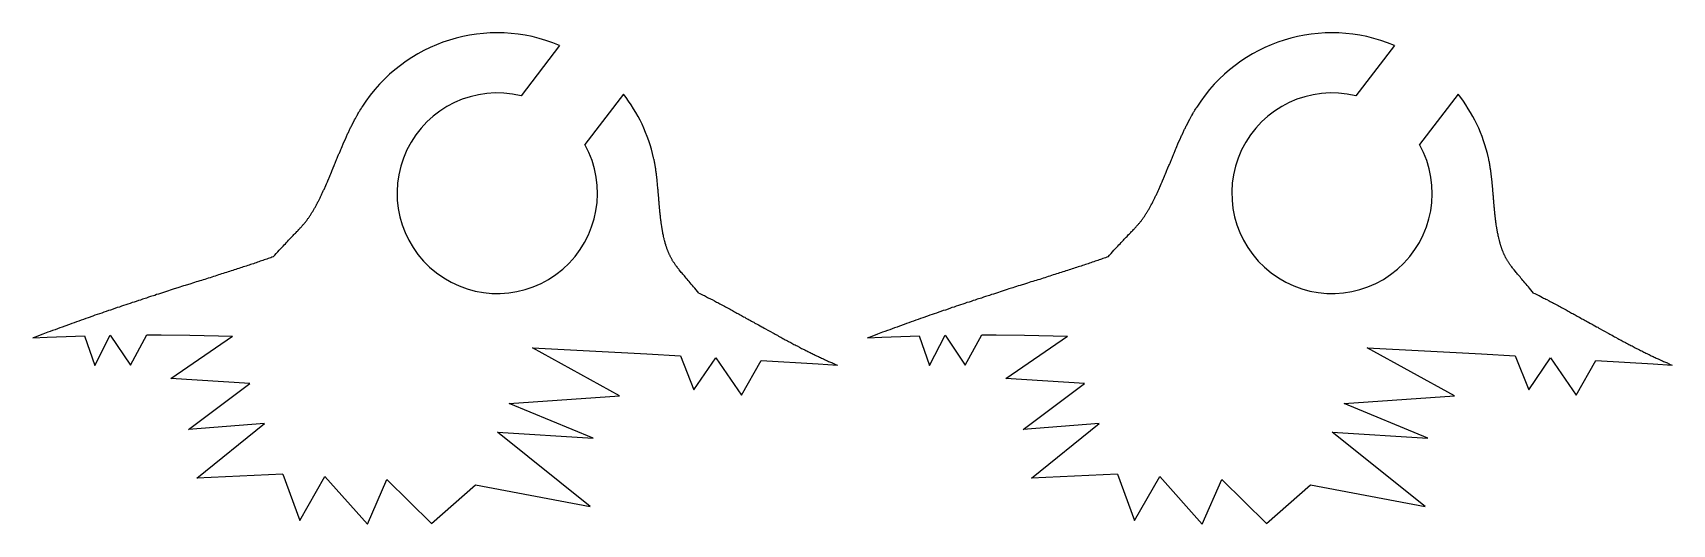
# Model space of a CAD drawing. Header units: millimetres. Extents: x 59.5 to 141.3, y 117.7 to 142.2.
import ezdxf

# ---------------------------------------------------------------- set-up
doc = ezdxf.new("R2010")
doc.units = ezdxf.units.MM
doc.layers.add('7', color=7, linetype='Continuous')

msp = doc.modelspace()

# ---------------------------------------------------------------- linework, layer by layer
at = {"color": 2}
for p, q in [((85.79, 141.555), (83.871, 139.041)), ((127.438, 141.555), (125.518, 139.041)), ((88.97, 139.127), (87.05, 136.613)), ((130.617, 139.127), (128.697, 136.613)), ((62.084, 127.07), (62.598, 125.588)), ((62.598, 125.588), (63.372, 127.1)), ((63.372, 127.1), (64.383, 125.618)), ((64.383, 125.618), (65.202, 127.116)), ((66.399, 124.944), (69.475, 127.063)), ((103.731, 127.07), (104.245, 125.588)), ((104.245, 125.588), (105.02, 127.1)), ((105.02, 127.1), (106.031, 125.618)), ((106.031, 125.618), (106.849, 127.116)), ((108.046, 124.944), (111.123, 127.063)), ((88.784, 124.086), (84.432, 126.473)), ((91.823, 126.078), (92.493, 124.375)), ((92.493, 124.375), (93.576, 125.977)), ((93.576, 125.977), (94.864, 124.117)), ((130.432, 124.086), (126.079, 126.473)), ((133.47, 126.078), (134.141, 124.375)), ((134.141, 124.375), (135.224, 125.977)), ((135.224, 125.977), (136.511, 124.117)), ((94.864, 124.117), (95.842, 125.844)), ((136.511, 124.117), (137.49, 125.844)), ((70.336, 124.701), (66.399, 124.944)), ((67.267, 122.401), (70.336, 124.701)), ((111.983, 124.701), (108.046, 124.944)), ((108.914, 122.401), (111.983, 124.701)), ((83.281, 123.698), (88.784, 124.086)), ((87.463, 121.964), (83.281, 123.698)), ((124.928, 123.698), (130.432, 124.086)), ((129.11, 121.964), (124.928, 123.698)), ((71.062, 122.709), (67.267, 122.401)), ((67.686, 119.979), (71.062, 122.709)), ((112.709, 122.709), (108.914, 122.401)), ((109.333, 119.979), (112.709, 122.709)), ((87.321, 118.567), (82.688, 122.269)), ((82.688, 122.269), (87.463, 121.964)), ((128.968, 118.567), (124.336, 122.269)), ((124.336, 122.269), (129.11, 121.964)), ((71.983, 120.181), (67.686, 119.979)), ((71.983, 120.181), (72.828, 117.862)), ((72.828, 117.862), (74.08, 120.052)), ((74.08, 120.052), (76.202, 117.68)), ((76.202, 117.68), (77.173, 119.908)), ((77.173, 119.908), (79.403, 117.716)), ((79.403, 117.716), (81.601, 119.648)), ((81.601, 119.648), (87.321, 118.567)), ((113.631, 120.181), (109.333, 119.979)), ((113.631, 120.181), (114.476, 117.862)), ((114.476, 117.862), (115.728, 120.052)), ((115.728, 120.052), (117.85, 117.68)), ((117.85, 117.68), (118.821, 119.908)), ((118.821, 119.908), (121.05, 117.716)), ((121.05, 117.716), (123.249, 119.648)), ((123.249, 119.648), (128.968, 118.567))]:
    msp.add_line(p, q, dxfattribs=at)
for points in [[(71.502, 131.019, 0), (71.58, 131.099, 0), (71.655, 131.179, 0), (71.727, 131.259, 0), (71.796, 131.339, 0), (71.863, 131.409, 0), (71.928, 131.479, 0), (71.99, 131.539, 0), (72.049, 131.609, 0), (72.107, 131.669, 0), (72.162, 131.729, 0), (72.215, 131.779, 0), (72.266, 131.839, 0), (72.315, 131.889, 0), (72.362, 131.939, 0), (72.407, 131.989, 0), (72.45, 132.029, 0), (72.491, 132.069, 0), (72.531, 132.119, 0), (72.569, 132.159, 0), (72.606, 132.189, 0), (72.641, 132.229, 0), (72.675, 132.269, 0), (72.708, 132.299, 0), (72.739, 132.329, 0), (72.769, 132.369, 0), (72.799, 132.399, 0), (72.827, 132.429, 0), (72.854, 132.459, 0), (72.88, 132.479, 0), (72.905, 132.509, 0), (72.93, 132.539, 0), (72.954, 132.569, 0), (72.977, 132.589, 0), (73, 132.619, 0), (73.023, 132.639, 0), (73.045, 132.669, 0), (73.066, 132.699, 0), (73.088, 132.719, 0), (73.109, 132.749, 0), (73.13, 132.779, 0), (73.151, 132.799, 0), (73.172, 132.829, 0), (73.193, 132.859, 0), (73.214, 132.889, 0), (73.234, 132.919, 0), (73.255, 132.949, 0), (73.275, 132.969, 0), (73.295, 132.999, 0), (73.315, 133.029, 0), (73.335, 133.059, 0), (73.355, 133.089, 0), (73.375, 133.119, 0), (73.395, 133.149, 0), (73.414, 133.189, 0), (73.434, 133.219, 0), (73.453, 133.249, 0), (73.473, 133.279, 0), (73.511, 133.339, 0), (73.53, 133.379, 0), (73.549, 133.409, 0), (73.568, 133.439, 0), (73.587, 133.479, 0), (73.606, 133.509, 0), (73.624, 133.539, 0), (73.643, 133.579, 0), (73.661, 133.609, 0), (73.68, 133.649, 0), (73.698, 133.679, 0), (73.716, 133.709, 0), (73.734, 133.749, 0), (73.753, 133.789, 0), (73.771, 133.819, 0), (73.789, 133.859, 0), (73.807, 133.889, 0), (73.825, 133.929, 0), (73.842, 133.959, 0), (73.86, 133.999, 0), (73.878, 134.039, 0), (73.895, 134.069, 0), (73.913, 134.109, 0), (73.931, 134.149, 0), (73.948, 134.189, 0), (73.966, 134.219, 0), (74, 134.299, 0), (74.018, 134.339, 0), (74.035, 134.369, 0), (74.069, 134.449, 0), (74.087, 134.489, 0), (74.155, 134.649, 0), (74.172, 134.679, 0), (74.206, 134.759, 0), (74.223, 134.799, 0), (74.274, 134.919, 0), (74.291, 134.959, 0), (74.325, 135.039, 0), (74.341, 135.079, 0), (74.375, 135.159, 0), (74.409, 135.239, 0), (74.426, 135.279, 0), (74.443, 135.329, 0), (74.459, 135.369, 0), (74.493, 135.449, 0), (74.544, 135.569, 0), (74.561, 135.609, 0), (74.578, 135.649, 0), (74.595, 135.689, 0), (74.612, 135.739, 0), (74.629, 135.779, 0), (74.646, 135.819, 0), (74.663, 135.859, 0), (74.68, 135.899, 0), (74.697, 135.939, 0), (74.714, 135.979, 0), (74.731, 136.029, 0), (74.748, 136.069, 0), (74.765, 136.109, 0), (74.783, 136.149, 0), (74.8, 136.189, 0), (74.817, 136.229, 0), (74.835, 136.269, 0), (74.852, 136.319, 0), (74.869, 136.359, 0), (74.887, 136.399, 0), (74.904, 136.439, 0), (74.94, 136.519, 0), (74.957, 136.559, 0), (74.975, 136.599, 0), (74.993, 136.649, 0), (75.119, 136.929, 0), (75.138, 136.969, 0), (75.156, 137.009, 0), (75.175, 137.059, 0), (75.193, 137.099, 0), (75.231, 137.179, 0), (75.249, 137.219, 0), (75.268, 137.259, 0), (75.287, 137.299, 0), (75.306, 137.339, 0), (75.325, 137.379, 0), (75.345, 137.419, 0), (75.364, 137.459, 0), (75.383, 137.499, 0), (75.403, 137.539, 0), (75.422, 137.569, 0), (75.562, 137.849, 0), (75.583, 137.889, 0), (75.603, 137.919, 0), (75.666, 138.039, 0), (75.687, 138.069, 0), (75.729, 138.149, 0), (75.751, 138.189, 0), (75.772, 138.219, 0), (75.794, 138.259, 0), (75.815, 138.299, 0), (75.837, 138.329, 0), (75.859, 138.369, 0), (75.881, 138.399, 0), (75.904, 138.439, 0), (75.926, 138.479, 0)], [(113.15, 131.019, 0), (113.228, 131.099, 0), (113.303, 131.179, 0), (113.375, 131.259, 0), (113.444, 131.339, 0), (113.511, 131.409, 0), (113.576, 131.479, 0), (113.638, 131.539, 0), (113.697, 131.609, 0), (113.755, 131.669, 0), (113.81, 131.729, 0), (113.863, 131.779, 0), (113.914, 131.839, 0), (113.963, 131.889, 0), (114.01, 131.939, 0), (114.055, 131.989, 0), (114.098, 132.029, 0), (114.139, 132.069, 0), (114.179, 132.119, 0), (114.217, 132.159, 0), (114.254, 132.189, 0), (114.289, 132.229, 0), (114.323, 132.269, 0), (114.356, 132.299, 0), (114.387, 132.329, 0), (114.417, 132.369, 0), (114.447, 132.399, 0), (114.475, 132.429, 0), (114.502, 132.459, 0), (114.528, 132.479, 0), (114.553, 132.509, 0), (114.578, 132.539, 0), (114.602, 132.569, 0), (114.625, 132.589, 0), (114.648, 132.619, 0), (114.671, 132.639, 0), (114.693, 132.669, 0), (114.714, 132.699, 0), (114.736, 132.719, 0), (114.757, 132.749, 0), (114.778, 132.779, 0), (114.799, 132.799, 0), (114.82, 132.829, 0), (114.841, 132.859, 0), (114.862, 132.889, 0), (114.882, 132.919, 0), (114.903, 132.949, 0), (114.923, 132.969, 0), (114.943, 132.999, 0), (114.963, 133.029, 0), (114.983, 133.059, 0), (115.003, 133.089, 0), (115.023, 133.119, 0), (115.043, 133.149, 0), (115.062, 133.189, 0), (115.082, 133.219, 0), (115.101, 133.249, 0), (115.121, 133.279, 0), (115.159, 133.339, 0), (115.178, 133.379, 0), (115.197, 133.409, 0), (115.216, 133.439, 0), (115.235, 133.479, 0), (115.254, 133.509, 0), (115.272, 133.539, 0), (115.291, 133.579, 0), (115.309, 133.609, 0), (115.328, 133.649, 0), (115.346, 133.679, 0), (115.364, 133.709, 0), (115.382, 133.749, 0), (115.401, 133.789, 0), (115.419, 133.819, 0), (115.437, 133.859, 0), (115.455, 133.889, 0), (115.473, 133.929, 0), (115.49, 133.959, 0), (115.508, 133.999, 0), (115.526, 134.039, 0), (115.543, 134.069, 0), (115.561, 134.109, 0), (115.579, 134.149, 0), (115.596, 134.189, 0), (115.614, 134.219, 0), (115.648, 134.299, 0), (115.666, 134.339, 0), (115.683, 134.369, 0), (115.717, 134.449, 0), (115.735, 134.489, 0), (115.803, 134.649, 0), (115.82, 134.679, 0), (115.854, 134.759, 0), (115.871, 134.799, 0), (115.922, 134.919, 0), (115.939, 134.959, 0), (115.973, 135.039, 0), (115.989, 135.079, 0), (116.023, 135.159, 0), (116.057, 135.239, 0), (116.074, 135.279, 0), (116.091, 135.329, 0), (116.107, 135.369, 0), (116.141, 135.449, 0), (116.192, 135.569, 0), (116.209, 135.609, 0), (116.226, 135.649, 0), (116.243, 135.689, 0), (116.26, 135.739, 0), (116.277, 135.779, 0), (116.294, 135.819, 0), (116.311, 135.859, 0), (116.328, 135.899, 0), (116.345, 135.939, 0), (116.362, 135.979, 0), (116.379, 136.029, 0), (116.396, 136.069, 0), (116.413, 136.109, 0), (116.431, 136.149, 0), (116.448, 136.189, 0), (116.465, 136.229, 0), (116.483, 136.269, 0), (116.5, 136.319, 0), (116.517, 136.359, 0), (116.535, 136.399, 0), (116.552, 136.439, 0), (116.588, 136.519, 0), (116.605, 136.559, 0), (116.623, 136.599, 0), (116.641, 136.649, 0), (116.767, 136.929, 0), (116.786, 136.969, 0), (116.804, 137.009, 0), (116.823, 137.059, 0), (116.841, 137.099, 0), (116.879, 137.179, 0), (116.897, 137.219, 0), (116.916, 137.259, 0), (116.935, 137.299, 0), (116.954, 137.339, 0), (116.973, 137.379, 0), (116.993, 137.419, 0), (117.012, 137.459, 0), (117.031, 137.499, 0), (117.051, 137.539, 0), (117.07, 137.569, 0), (117.21, 137.849, 0), (117.231, 137.889, 0), (117.251, 137.919, 0), (117.314, 138.039, 0), (117.335, 138.069, 0), (117.377, 138.149, 0), (117.399, 138.189, 0), (117.42, 138.219, 0), (117.442, 138.259, 0), (117.463, 138.299, 0), (117.485, 138.329, 0), (117.507, 138.369, 0), (117.529, 138.399, 0), (117.552, 138.439, 0), (117.574, 138.479, 0)], [(92.736, 129.209, 0), (92.667, 129.289, 0), (92.6, 129.369, 0), (92.535, 129.449, 0), (92.473, 129.519, 0), (92.413, 129.589, 0), (92.356, 129.649, 0), (92.3, 129.719, 0), (92.247, 129.779, 0), (92.197, 129.839, 0), (92.148, 129.899, 0), (92.101, 129.949, 0), (92.056, 130.009, 0), (92.013, 130.059, 0), (91.972, 130.109, 0), (91.933, 130.149, 0), (91.896, 130.199, 0), (91.86, 130.239, 0), (91.825, 130.279, 0), (91.761, 130.359, 0), (91.731, 130.399, 0), (91.703, 130.439, 0), (91.676, 130.469, 0), (91.65, 130.509, 0), (91.625, 130.539, 0), (91.601, 130.569, 0), (91.579, 130.599, 0), (91.557, 130.629, 0), (91.536, 130.659, 0), (91.517, 130.689, 0), (91.498, 130.719, 0), (91.479, 130.739, 0), (91.462, 130.769, 0), (91.445, 130.799, 0), (91.429, 130.819, 0), (91.413, 130.849, 0), (91.398, 130.879, 0), (91.383, 130.899, 0), (91.368, 130.929, 0), (91.354, 130.959, 0), (91.34, 130.979, 0), (91.312, 131.039, 0), (91.299, 131.059, 0), (91.286, 131.089, 0), (91.273, 131.119, 0), (91.26, 131.149, 0), (91.248, 131.169, 0), (91.236, 131.199, 0), (91.212, 131.259, 0), (91.2, 131.289, 0), (91.189, 131.319, 0), (91.178, 131.349, 0), (91.167, 131.369, 0), (91.156, 131.399, 0), (91.146, 131.429, 0), (91.135, 131.459, 0), (91.125, 131.489, 0), (91.115, 131.519, 0), (91.105, 131.549, 0), (91.096, 131.579, 0), (91.086, 131.609, 0), (91.059, 131.699, 0), (91.05, 131.739, 0), (91.042, 131.769, 0), (91.034, 131.799, 0), (91.025, 131.829, 0), (91.009, 131.889, 0), (91.002, 131.919, 0), (90.994, 131.959, 0), (90.98, 132.019, 0), (90.972, 132.049, 0), (90.965, 132.079, 0), (90.959, 132.119, 0), (90.945, 132.179, 0), (90.939, 132.209, 0), (90.933, 132.249, 0), (90.927, 132.279, 0), (90.921, 132.309, 0), (90.915, 132.349, 0), (90.909, 132.379, 0), (90.903, 132.409, 0), (90.898, 132.449, 0), (90.892, 132.479, 0), (90.887, 132.509, 0), (90.882, 132.549, 0), (90.872, 132.609, 0), (90.867, 132.649, 0), (90.862, 132.679, 0), (90.857, 132.719, 0), (90.853, 132.749, 0), (90.848, 132.779, 0), (90.844, 132.819, 0), (90.84, 132.849, 0), (90.835, 132.889, 0), (90.831, 132.919, 0), (90.827, 132.959, 0), (90.823, 132.989, 0), (90.819, 133.029, 0), (90.815, 133.059, 0), (90.812, 133.099, 0), (90.808, 133.129, 0), (90.801, 133.199, 0), (90.797, 133.229, 0), (90.794, 133.269, 0), (90.79, 133.299, 0), (90.787, 133.339, 0), (90.783, 133.379, 0), (90.78, 133.409, 0), (90.777, 133.449, 0), (90.774, 133.479, 0), (90.77, 133.519, 0), (90.767, 133.549, 0), (90.764, 133.589, 0), (90.761, 133.619, 0), (90.758, 133.659, 0), (90.755, 133.689, 0), (90.752, 133.729, 0), (90.749, 133.759, 0), (90.746, 133.799, 0), (90.743, 133.829, 0), (90.74, 133.869, 0), (90.737, 133.899, 0), (90.734, 133.939, 0), (90.732, 133.969, 0), (90.726, 134.049, 0), (90.723, 134.079, 0), (90.72, 134.119, 0), (90.717, 134.149, 0), (90.714, 134.189, 0), (90.711, 134.219, 0), (90.708, 134.259, 0), (90.705, 134.289, 0), (90.702, 134.329, 0), (90.699, 134.359, 0), (90.696, 134.399, 0), (90.693, 134.429, 0), (90.69, 134.469, 0), (90.68, 134.569, 0), (90.677, 134.609, 0), (90.673, 134.639, 0), (90.67, 134.679, 0), (90.663, 134.749, 0), (90.66, 134.779, 0), (90.656, 134.819, 0), (90.652, 134.849, 0), (90.649, 134.889, 0), (90.645, 134.919, 0), (90.641, 134.959, 0), (90.633, 135.019, 0), (90.629, 135.059, 0), (90.625, 135.089, 0), (90.621, 135.129, 0), (90.617, 135.159, 0), (90.612, 135.199, 0), (90.608, 135.229, 0), (90.603, 135.259, 0), (90.598, 135.299, 0), (90.594, 135.329, 0), (90.589, 135.359, 0), (90.584, 135.399, 0), (90.574, 135.459, 0), (90.568, 135.499, 0), (90.563, 135.529, 0), (90.557, 135.559, 0), (90.552, 135.599, 0), (90.546, 135.629, 0), (90.534, 135.689, 0), (90.528, 135.729, 0), (90.516, 135.789, 0), (90.509, 135.819, 0), (90.502, 135.859, 0), (90.496, 135.889, 0), (90.482, 135.949, 0)], [(134.384, 129.209, 0), (134.315, 129.289, 0), (134.248, 129.369, 0), (134.183, 129.449, 0), (134.121, 129.519, 0), (134.061, 129.589, 0), (134.004, 129.649, 0), (133.948, 129.719, 0), (133.895, 129.779, 0), (133.845, 129.839, 0), (133.796, 129.899, 0), (133.749, 129.949, 0), (133.704, 130.009, 0), (133.661, 130.059, 0), (133.62, 130.109, 0), (133.581, 130.149, 0), (133.544, 130.199, 0), (133.508, 130.239, 0), (133.473, 130.279, 0), (133.409, 130.359, 0), (133.379, 130.399, 0), (133.351, 130.439, 0), (133.324, 130.469, 0), (133.298, 130.509, 0), (133.273, 130.539, 0), (133.249, 130.569, 0), (133.227, 130.599, 0), (133.205, 130.629, 0), (133.184, 130.659, 0), (133.165, 130.689, 0), (133.146, 130.719, 0), (133.127, 130.739, 0), (133.11, 130.769, 0), (133.093, 130.799, 0), (133.077, 130.819, 0), (133.061, 130.849, 0), (133.046, 130.879, 0), (133.031, 130.899, 0), (133.016, 130.929, 0), (133.002, 130.959, 0), (132.988, 130.979, 0), (132.96, 131.039, 0), (132.947, 131.059, 0), (132.934, 131.089, 0), (132.921, 131.119, 0), (132.908, 131.149, 0), (132.896, 131.169, 0), (132.884, 131.199, 0), (132.86, 131.259, 0), (132.848, 131.289, 0), (132.837, 131.319, 0), (132.826, 131.349, 0), (132.815, 131.369, 0), (132.804, 131.399, 0), (132.794, 131.429, 0), (132.783, 131.459, 0), (132.773, 131.489, 0), (132.763, 131.519, 0), (132.753, 131.549, 0), (132.744, 131.579, 0), (132.734, 131.609, 0), (132.707, 131.699, 0), (132.698, 131.739, 0), (132.69, 131.769, 0), (132.682, 131.799, 0), (132.673, 131.829, 0), (132.657, 131.889, 0), (132.65, 131.919, 0), (132.642, 131.959, 0), (132.628, 132.019, 0), (132.62, 132.049, 0), (132.613, 132.079, 0), (132.607, 132.119, 0), (132.593, 132.179, 0), (132.587, 132.209, 0), (132.581, 132.249, 0), (132.575, 132.279, 0), (132.569, 132.309, 0), (132.563, 132.349, 0), (132.557, 132.379, 0), (132.551, 132.409, 0), (132.546, 132.449, 0), (132.54, 132.479, 0), (132.535, 132.509, 0), (132.53, 132.549, 0), (132.52, 132.609, 0), (132.515, 132.649, 0), (132.51, 132.679, 0), (132.505, 132.719, 0), (132.501, 132.749, 0), (132.496, 132.779, 0), (132.492, 132.819, 0), (132.488, 132.849, 0), (132.483, 132.889, 0), (132.479, 132.919, 0), (132.475, 132.959, 0), (132.471, 132.989, 0), (132.467, 133.029, 0), (132.463, 133.059, 0), (132.46, 133.099, 0), (132.456, 133.129, 0), (132.449, 133.199, 0), (132.445, 133.229, 0), (132.442, 133.269, 0), (132.438, 133.299, 0), (132.435, 133.339, 0), (132.431, 133.379, 0), (132.428, 133.409, 0), (132.425, 133.449, 0), (132.422, 133.479, 0), (132.418, 133.519, 0), (132.415, 133.549, 0), (132.412, 133.589, 0), (132.409, 133.619, 0), (132.406, 133.659, 0), (132.403, 133.689, 0), (132.4, 133.729, 0), (132.397, 133.759, 0), (132.394, 133.799, 0), (132.391, 133.829, 0), (132.388, 133.869, 0), (132.385, 133.899, 0), (132.382, 133.939, 0), (132.38, 133.969, 0), (132.374, 134.049, 0), (132.371, 134.079, 0), (132.368, 134.119, 0), (132.365, 134.149, 0), (132.362, 134.189, 0), (132.359, 134.219, 0), (132.356, 134.259, 0), (132.353, 134.289, 0), (132.35, 134.329, 0), (132.347, 134.359, 0), (132.344, 134.399, 0), (132.341, 134.429, 0), (132.338, 134.469, 0), (132.328, 134.569, 0), (132.325, 134.609, 0), (132.321, 134.639, 0), (132.318, 134.679, 0), (132.311, 134.749, 0), (132.308, 134.779, 0), (132.304, 134.819, 0), (132.3, 134.849, 0), (132.297, 134.889, 0), (132.293, 134.919, 0), (132.289, 134.959, 0), (132.281, 135.019, 0), (132.277, 135.059, 0), (132.273, 135.089, 0), (132.269, 135.129, 0), (132.265, 135.159, 0), (132.26, 135.199, 0), (132.256, 135.229, 0), (132.251, 135.259, 0), (132.246, 135.299, 0), (132.242, 135.329, 0), (132.237, 135.359, 0), (132.232, 135.399, 0), (132.222, 135.459, 0), (132.216, 135.499, 0), (132.211, 135.529, 0), (132.205, 135.559, 0), (132.2, 135.599, 0), (132.194, 135.629, 0), (132.182, 135.689, 0), (132.176, 135.729, 0), (132.164, 135.789, 0), (132.157, 135.819, 0), (132.15, 135.859, 0), (132.144, 135.889, 0), (132.13, 135.949, 0)], [(71.502, 131.019, 0), (71.44, 130.989, 0), (71.377, 130.969, 0), (71.313, 130.949, 0), (71.25, 130.929, 0), (71.185, 130.899, 0), (71.12, 130.879, 0), (71.055, 130.859, 0), (70.989, 130.829, 0), (70.855, 130.789, 0), (70.787, 130.769, 0), (70.719, 130.739, 0), (70.651, 130.719, 0), (70.582, 130.699, 0), (70.512, 130.669, 0), (70.442, 130.649, 0), (70.371, 130.629, 0), (70.3, 130.599, 0), (70.228, 130.579, 0), (70.155, 130.549, 0), (70.083, 130.529, 0), (70.009, 130.509, 0), (69.935, 130.479, 0), (69.861, 130.459, 0), (69.786, 130.429, 0), (69.71, 130.409, 0), (69.634, 130.379, 0), (69.558, 130.359, 0), (69.481, 130.339, 0), (69.403, 130.309, 0), (69.325, 130.289, 0), (69.247, 130.259, 0), (69.168, 130.229, 0), (69.088, 130.209, 0), (69.008, 130.179, 0), (68.927, 130.159, 0), (68.846, 130.129, 0), (68.765, 130.109, 0), (68.682, 130.079, 0), (68.6, 130.049, 0), (68.516, 130.029, 0), (68.433, 129.999, 0), (68.349, 129.969, 0), (68.264, 129.949, 0), (68.179, 129.919, 0), (68.093, 129.889, 0), (68.007, 129.869, 0), (67.92, 129.839, 0), (67.832, 129.809, 0), (67.745, 129.779, 0), (67.656, 129.759, 0), (67.568, 129.729, 0), (67.478, 129.699, 0), (67.389, 129.669, 0), (67.116, 129.579, 0), (67.024, 129.559, 0), (66.932, 129.529, 0), (66.839, 129.499, 0), (66.746, 129.469, 0), (66.558, 129.409, 0), (66.463, 129.379, 0), (66.367, 129.349, 0), (66.272, 129.319, 0), (66.175, 129.279, 0), (65.981, 129.219, 0), (65.785, 129.159, 0), (65.686, 129.129, 0), (65.587, 129.089, 0), (65.387, 129.029, 0), (65.286, 128.999, 0), (65.185, 128.959, 0), (64.981, 128.899, 0), (64.878, 128.859, 0), (64.775, 128.829, 0), (64.671, 128.789, 0), (64.567, 128.759, 0), (64.462, 128.729, 0), (64.357, 128.689, 0), (64.251, 128.659, 0), (64.145, 128.619, 0), (64.039, 128.579, 0), (63.931, 128.549, 0), (63.824, 128.509, 0), (63.716, 128.479, 0), (63.607, 128.439, 0), (63.389, 128.359, 0), (63.278, 128.329, 0), (63.168, 128.289, 0), (63.057, 128.249, 0), (62.945, 128.209, 0), (62.834, 128.169, 0), (62.721, 128.129, 0), (62.608, 128.099, 0), (62.495, 128.059, 0), (62.267, 127.979, 0), (62.152, 127.939, 0), (62.036, 127.889, 0), (61.921, 127.849, 0), (61.804, 127.809, 0), (61.688, 127.769, 0), (61.571, 127.729, 0), (61.453, 127.689, 0), (61.335, 127.639, 0), (61.097, 127.559, 0), (60.977, 127.509, 0), (60.857, 127.469, 0), (60.737, 127.429, 0), (60.616, 127.379, 0), (60.495, 127.339, 0), (60.373, 127.289, 0), (60.25, 127.249, 0), (60.004, 127.149, 0), (59.88, 127.109, 0), (59.756, 127.059, 0), (59.631, 127.009, 0), (59.506, 126.969, 0)], [(113.15, 131.019, 0), (113.088, 130.989, 0), (113.025, 130.969, 0), (112.961, 130.949, 0), (112.898, 130.929, 0), (112.833, 130.899, 0), (112.768, 130.879, 0), (112.703, 130.859, 0), (112.637, 130.829, 0), (112.503, 130.789, 0), (112.435, 130.769, 0), (112.367, 130.739, 0), (112.299, 130.719, 0), (112.23, 130.699, 0), (112.16, 130.669, 0), (112.09, 130.649, 0), (112.019, 130.629, 0), (111.948, 130.599, 0), (111.876, 130.579, 0), (111.803, 130.549, 0), (111.731, 130.529, 0), (111.657, 130.509, 0), (111.583, 130.479, 0), (111.509, 130.459, 0), (111.434, 130.429, 0), (111.358, 130.409, 0), (111.282, 130.379, 0), (111.206, 130.359, 0), (111.129, 130.339, 0), (111.051, 130.309, 0), (110.973, 130.289, 0), (110.895, 130.259, 0), (110.816, 130.229, 0), (110.736, 130.209, 0), (110.656, 130.179, 0), (110.575, 130.159, 0), (110.494, 130.129, 0), (110.413, 130.109, 0), (110.33, 130.079, 0), (110.248, 130.049, 0), (110.164, 130.029, 0), (110.081, 129.999, 0), (109.997, 129.969, 0), (109.912, 129.949, 0), (109.827, 129.919, 0), (109.741, 129.889, 0), (109.655, 129.869, 0), (109.568, 129.839, 0), (109.48, 129.809, 0), (109.393, 129.779, 0), (109.304, 129.759, 0), (109.216, 129.729, 0), (109.126, 129.699, 0), (109.037, 129.669, 0), (108.764, 129.579, 0), (108.672, 129.559, 0), (108.58, 129.529, 0), (108.487, 129.499, 0), (108.394, 129.469, 0), (108.206, 129.409, 0), (108.111, 129.379, 0), (108.015, 129.349, 0), (107.92, 129.319, 0), (107.823, 129.279, 0), (107.629, 129.219, 0), (107.433, 129.159, 0), (107.334, 129.129, 0), (107.235, 129.089, 0), (107.035, 129.029, 0), (106.934, 128.999, 0), (106.833, 128.959, 0), (106.629, 128.899, 0), (106.526, 128.859, 0), (106.423, 128.829, 0), (106.319, 128.789, 0), (106.215, 128.759, 0), (106.11, 128.729, 0), (106.005, 128.689, 0), (105.899, 128.659, 0), (105.793, 128.619, 0), (105.687, 128.579, 0), (105.579, 128.549, 0), (105.472, 128.509, 0), (105.364, 128.479, 0), (105.255, 128.439, 0), (105.037, 128.359, 0), (104.926, 128.329, 0), (104.816, 128.289, 0), (104.705, 128.249, 0), (104.593, 128.209, 0), (104.482, 128.169, 0), (104.369, 128.129, 0), (104.256, 128.099, 0), (104.143, 128.059, 0), (103.915, 127.979, 0), (103.8, 127.939, 0), (103.684, 127.889, 0), (103.569, 127.849, 0), (103.452, 127.809, 0), (103.336, 127.769, 0), (103.219, 127.729, 0), (103.101, 127.689, 0), (102.983, 127.639, 0), (102.745, 127.559, 0), (102.625, 127.509, 0), (102.505, 127.469, 0), (102.385, 127.429, 0), (102.264, 127.379, 0), (102.143, 127.339, 0), (102.021, 127.289, 0), (101.898, 127.249, 0), (101.652, 127.149, 0), (101.528, 127.109, 0), (101.404, 127.059, 0), (101.279, 127.009, 0), (101.154, 126.969, 0)], [(92.736, 129.209, 0), (92.791, 129.189, 0), (92.956, 129.099, 0), (93.011, 129.079, 0), (93.176, 128.989, 0), (93.232, 128.959, 0), (93.287, 128.929, 0), (93.343, 128.899, 0), (93.398, 128.879, 0), (93.51, 128.819, 0), (93.565, 128.789, 0), (93.621, 128.759, 0), (93.677, 128.729, 0), (93.733, 128.699, 0), (93.789, 128.669, 0), (93.957, 128.579, 0), (94.013, 128.549, 0), (94.069, 128.519, 0), (94.126, 128.489, 0), (94.294, 128.399, 0), (94.351, 128.369, 0), (94.407, 128.339, 0), (94.464, 128.309, 0), (94.52, 128.269, 0), (94.576, 128.239, 0), (94.633, 128.209, 0), (94.689, 128.179, 0), (94.746, 128.149, 0), (94.802, 128.119, 0), (94.859, 128.089, 0), (94.915, 128.059, 0), (94.972, 128.029, 0), (95.028, 127.999, 0), (95.085, 127.959, 0), (95.141, 127.929, 0), (95.198, 127.899, 0), (95.254, 127.869, 0), (95.311, 127.839, 0), (95.367, 127.809, 0), (95.424, 127.779, 0), (95.48, 127.749, 0), (95.537, 127.709, 0), (95.649, 127.649, 0), (95.706, 127.619, 0), (95.874, 127.529, 0), (95.931, 127.499, 0), (95.987, 127.459, 0), (96.491, 127.189, 0), (96.546, 127.159, 0), (96.602, 127.129, 0), (96.658, 127.099, 0), (96.713, 127.059, 0), (96.769, 127.029, 0), (96.824, 126.999, 0), (96.934, 126.939, 0), (96.99, 126.909, 0), (97.045, 126.879, 0), (97.1, 126.859, 0), (97.155, 126.829, 0), (97.209, 126.799, 0), (97.319, 126.739, 0), (97.373, 126.709, 0), (97.428, 126.679, 0), (97.482, 126.649, 0), (97.537, 126.619, 0), (97.591, 126.589, 0), (97.645, 126.569, 0), (97.753, 126.509, 0), (97.806, 126.479, 0), (97.86, 126.449, 0), (97.914, 126.429, 0), (98.02, 126.369, 0), (98.073, 126.339, 0), (98.127, 126.319, 0), (98.179, 126.289, 0), (98.232, 126.259, 0), (98.285, 126.239, 0), (98.337, 126.209, 0), (98.39, 126.189, 0), (98.442, 126.159, 0), (98.494, 126.139, 0), (98.546, 126.109, 0), (98.598, 126.079, 0), (98.65, 126.059, 0), (98.701, 126.039, 0), (98.753, 126.009, 0), (98.804, 125.989, 0), (98.855, 125.959, 0), (98.957, 125.919, 0), (99.008, 125.889, 0), (99.108, 125.849, 0), (99.158, 125.819, 0), (99.208, 125.799, 0), (99.308, 125.759, 0), (99.357, 125.739, 0), (99.407, 125.719, 0), (99.456, 125.689, 0), (99.505, 125.669, 0), (99.553, 125.649, 0), (99.602, 125.629, 0), (99.65, 125.609, 0)], [(134.384, 129.209, 0), (134.439, 129.189, 0), (134.604, 129.099, 0), (134.659, 129.079, 0), (134.824, 128.989, 0), (134.88, 128.959, 0), (134.935, 128.929, 0), (134.991, 128.899, 0), (135.046, 128.879, 0), (135.158, 128.819, 0), (135.213, 128.789, 0), (135.269, 128.759, 0), (135.325, 128.729, 0), (135.381, 128.699, 0), (135.437, 128.669, 0), (135.605, 128.579, 0), (135.661, 128.549, 0), (135.717, 128.519, 0), (135.774, 128.489, 0), (135.942, 128.399, 0), (135.999, 128.369, 0), (136.055, 128.339, 0), (136.112, 128.309, 0), (136.168, 128.269, 0), (136.224, 128.239, 0), (136.281, 128.209, 0), (136.337, 128.179, 0), (136.394, 128.149, 0), (136.45, 128.119, 0), (136.507, 128.089, 0), (136.563, 128.059, 0), (136.62, 128.029, 0), (136.676, 127.999, 0), (136.733, 127.959, 0), (136.789, 127.929, 0), (136.846, 127.899, 0), (136.902, 127.869, 0), (136.959, 127.839, 0), (137.015, 127.809, 0), (137.072, 127.779, 0), (137.128, 127.749, 0), (137.185, 127.709, 0), (137.297, 127.649, 0), (137.354, 127.619, 0), (137.522, 127.529, 0), (137.579, 127.499, 0), (137.635, 127.459, 0), (138.139, 127.189, 0), (138.194, 127.159, 0), (138.25, 127.129, 0), (138.306, 127.099, 0), (138.361, 127.059, 0), (138.417, 127.029, 0), (138.472, 126.999, 0), (138.582, 126.939, 0), (138.638, 126.909, 0), (138.693, 126.879, 0), (138.748, 126.859, 0), (138.803, 126.829, 0), (138.857, 126.799, 0), (138.967, 126.739, 0), (139.021, 126.709, 0), (139.076, 126.679, 0), (139.13, 126.649, 0), (139.185, 126.619, 0), (139.239, 126.589, 0), (139.293, 126.569, 0), (139.401, 126.509, 0), (139.454, 126.479, 0), (139.508, 126.449, 0), (139.562, 126.429, 0), (139.668, 126.369, 0), (139.721, 126.339, 0), (139.775, 126.319, 0), (139.827, 126.289, 0), (139.88, 126.259, 0), (139.933, 126.239, 0), (139.985, 126.209, 0), (140.038, 126.189, 0), (140.09, 126.159, 0), (140.142, 126.139, 0), (140.194, 126.109, 0), (140.246, 126.079, 0), (140.298, 126.059, 0), (140.349, 126.039, 0), (140.401, 126.009, 0), (140.452, 125.989, 0), (140.503, 125.959, 0), (140.605, 125.919, 0), (140.656, 125.889, 0), (140.756, 125.849, 0), (140.806, 125.819, 0), (140.856, 125.799, 0), (140.956, 125.759, 0), (141.005, 125.739, 0), (141.055, 125.719, 0), (141.104, 125.689, 0), (141.153, 125.669, 0), (141.201, 125.649, 0), (141.25, 125.629, 0), (141.298, 125.609, 0)]]:
    msp.add_polyline3d(points, dxfattribs=at)
for centre, radius, start, end in [((82.679, 134.185), 8, 67.11022, 147.57183), ((124.326, 134.185), 8, 67.11022, 147.57183), ((82.679, 134.185), 5, 76.21066, 29.05485), ((82.679, 134.185), 8, 12.74407, 38.15552), ((124.326, 134.185), 5, 76.21066, 29.05485), ((124.326, 134.185), 8, 12.74407, 38.15552)]:
    msp.add_arc(centre, radius, start, end, dxfattribs=at)
at = {"layer": '7', "color": 2, "linetype": 'Continuous'}
for points in [[(59.506, 126.966), (60.217, 127.004), (61.64, 127.059), (62.084, 127.07)], [(65.202, 127.116), (65.914, 127.117), (67.339, 127.104), (68.764, 127.081), (69.475, 127.063)], [(101.154, 126.966), (101.864, 127.004), (103.287, 127.059), (103.731, 127.07)], [(106.849, 127.116), (107.562, 127.117), (108.987, 127.104), (110.411, 127.081), (111.123, 127.063)], [(84.432, 126.473), (87.286, 126.328), (90.138, 126.174), (91.823, 126.078)], [(126.079, 126.473), (128.934, 126.328), (131.786, 126.174), (133.47, 126.078)], [(95.842, 125.844), (98.694, 125.671), (99.65, 125.612)], [(137.49, 125.844), (140.341, 125.671), (141.298, 125.612)]]:
    msp.add_lwpolyline(points, dxfattribs=at)

doc.saveas('drawing.dxf')
